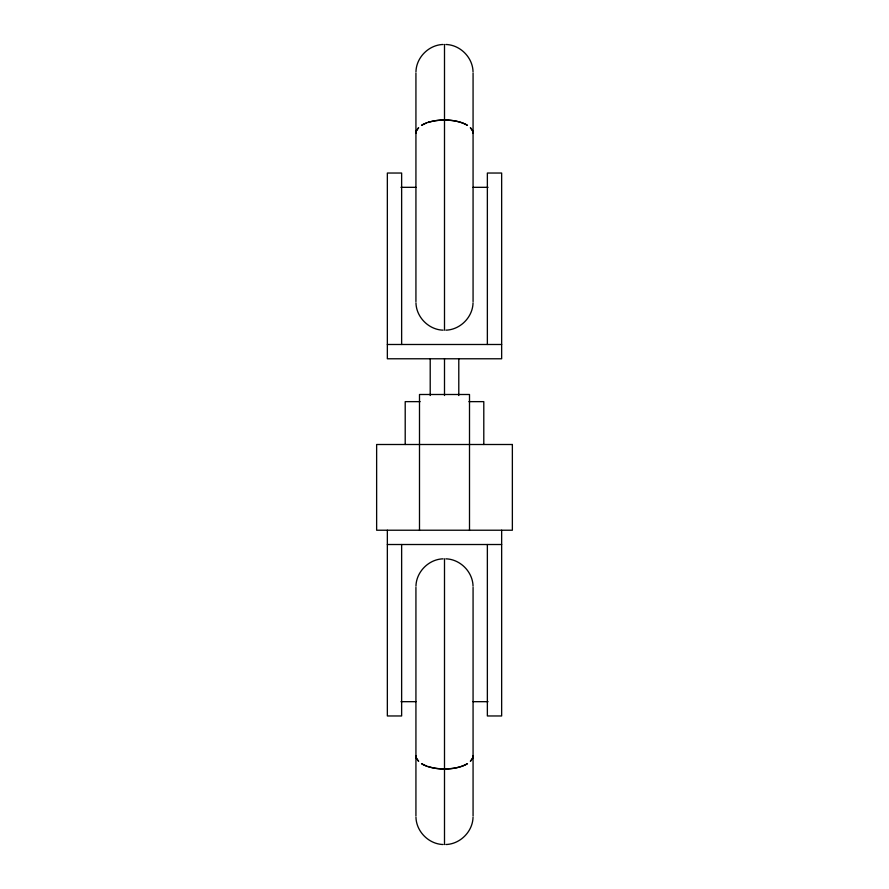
<?xml version="1.0" encoding="UTF-8"?>
<svg xmlns="http://www.w3.org/2000/svg" width="889" height="889" viewBox="0 0 889 889"><rect width="100%" height="100%" fill="white"/><g stroke="black" fill="none" stroke-linecap="round" stroke-linejoin="round"><path stroke-width="1.33" d="M415.93 132.939L415.963 132.317M473.037 756.683L473.07 756.061M415.963 71.765C416.274 57.463 428.798 44.872 443.1 44.483M415.963 586.118C416.274 571.816 428.798 559.225 443.1 558.837M473.037 302.882C472.726 317.184 460.202 329.775 445.9 330.163M473.037 817.235C472.726 831.537 460.202 844.128 445.9 844.517M415.963 132.305L416.23 131.061M473.037 756.695L472.77 757.939M416.23 131.05L418.663 127.683A28.57 13.468 0 0 0 415.93 133.439M472.77 757.95L470.337 761.317A28.57 13.468 0 0 0 473.07 755.561M400.961 187.323L415.93 187.323M473.07 187.323L488.039 187.323M387.348 344.488L501.652 344.488M420.108 401.639L405.206 401.639L405.206 444.5M468.892 401.639L483.794 401.639L483.794 444.5M387.348 544.513L501.652 544.513M400.961 701.677L415.93 701.677M473.07 701.677L488.039 701.677M445.9 44.483C460.202 44.872 472.726 57.463 473.037 71.765M443.1 330.163C428.798 329.775 416.274 317.184 415.963 302.882M445.9 558.837C460.202 559.225 472.726 571.816 473.037 586.118M443.1 844.517C428.798 844.128 416.274 831.537 415.963 817.235M427.476 766.385L428.62 766.751A28.57 13.468 0 0 0 460.38 766.751L462.624 765.974A28.57 13.468 0 0 0 467.447 763.584L467.447 763.718A28.57 12.846 0 0 1 427.487 766.385M472.77 131.05L470.337 127.683A28.57 13.468 0 0 1 473.07 133.439M416.23 757.95L418.663 761.317A28.57 13.468 0 0 1 415.93 755.561M472.77 131.061L473.037 132.305M416.23 757.939L415.963 756.695M473.037 132.317L473.07 132.939M415.93 756.061L415.963 756.683M501.652 530.222L501.652 715.967L487.361 715.967L487.361 544.513M487.361 344.488L487.361 173.033L501.652 173.033L501.652 358.778L387.348 358.778L387.348 173.033L401.639 173.033L401.639 344.488M473.07 73.02L473.07 301.627M473.07 587.373L473.07 815.98M469.503 530.222L469.503 394.494L419.497 394.494L419.497 530.222M458.791 358.778L458.791 395.516M444.5 44.45L444.5 330.197M444.5 358.778L444.5 395.516M444.5 558.803L444.5 844.55M430.209 358.778L430.209 395.516M426.376 765.974L426.376 765.996A28.57 13.468 0 0 1 421.553 763.584L421.553 763.718A28.57 12.846 0 0 0 426.387 765.996M415.93 73.02L415.93 301.627M415.93 587.373L415.93 815.98M401.639 544.513L401.639 715.967L387.348 715.967L387.348 530.222M428.62 122.249L427.476 122.615A28.57 12.846 0 0 1 467.436 125.282L467.447 125.416A28.57 13.468 0 0 0 462.624 123.026L460.38 122.249A28.57 13.468 0 0 0 428.62 122.249M512.364 444.5L376.636 444.5L376.636 530.222L512.364 530.222L512.364 444.5M426.376 123.026L426.376 123.004A28.57 12.846 0 0 0 421.553 125.282L421.553 125.416A28.57 13.468 0 0 1 426.376 123.026"/></g></svg>
